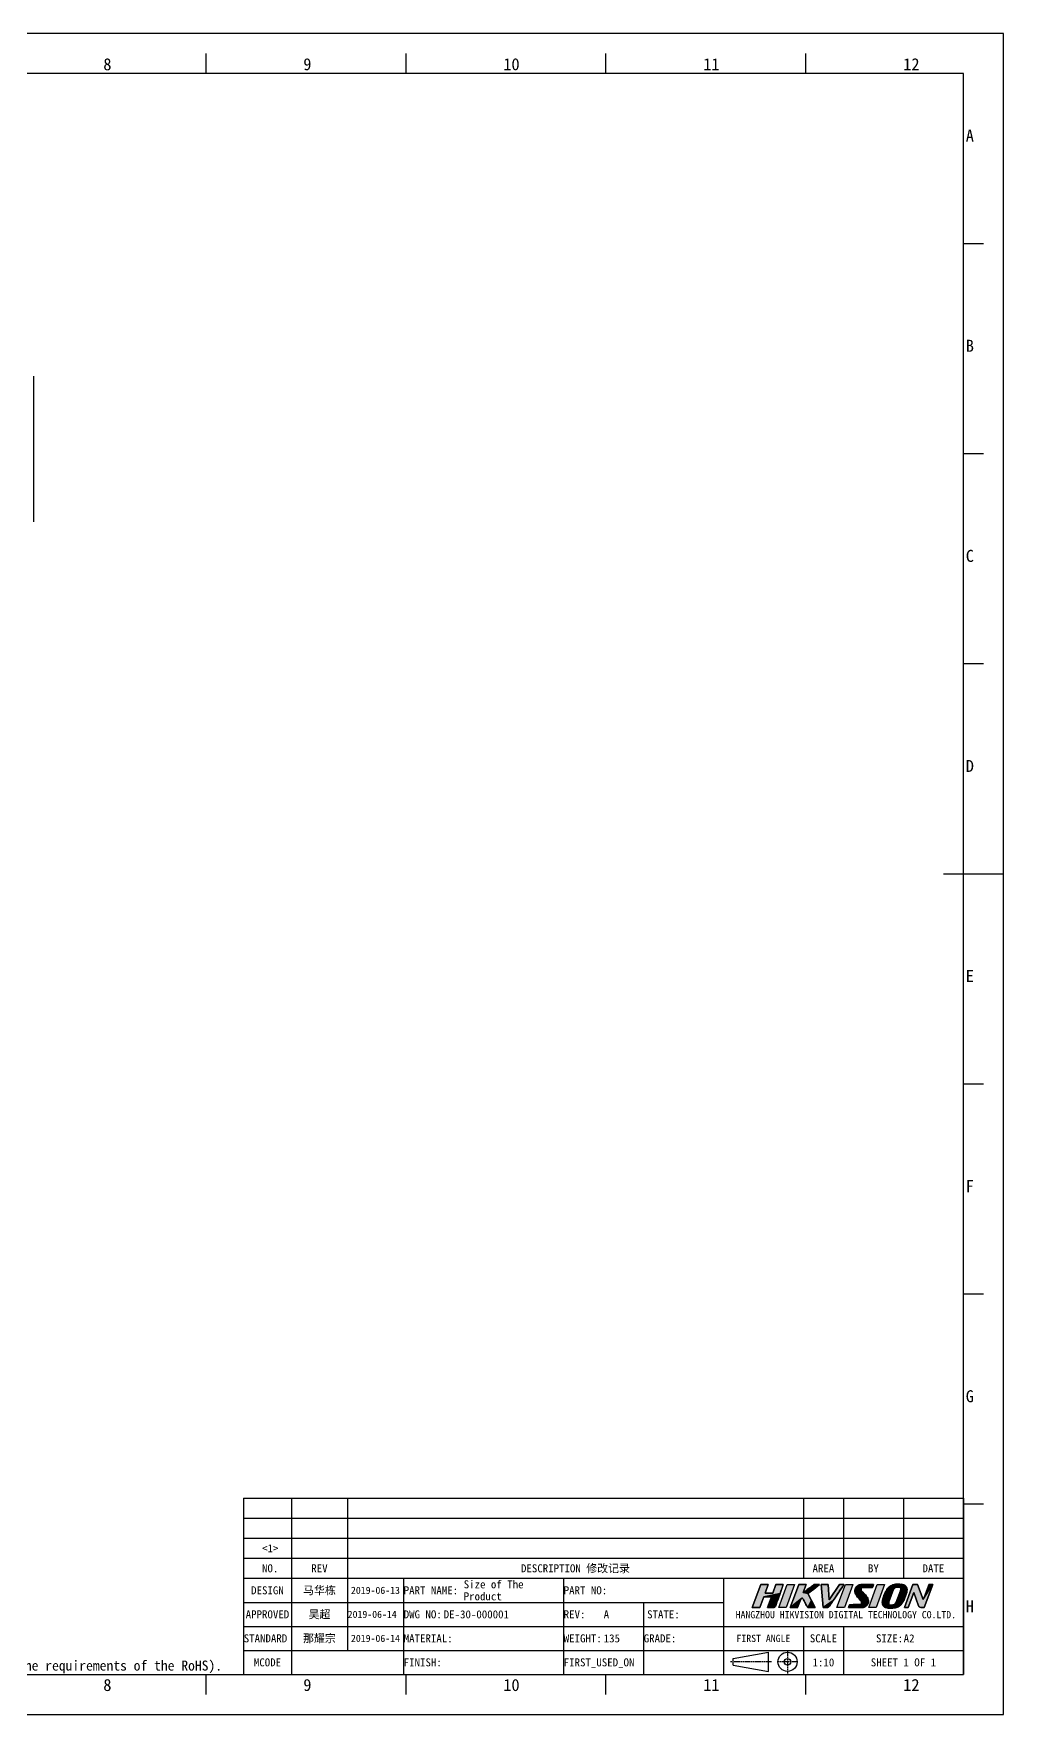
# Model space of a CAD drawing. Header units: millimetres. Extents: x 0 to 5940, y 0 to 4200.
# Drawn here: x 3515 to 5940, y 0 to 4200 of the extents above; entities that cross this region are included whole.
import ezdxf

# ---------------------------------------------------------------- set-up
doc = ezdxf.new("R2010")
doc.units = ezdxf.units.MM
doc.header["$LTSCALE"] = 32.67
doc.linetypes.add('CENTER', pattern=[0.6, 0.375, -0.075, 0.075, -0.075])
doc.linetypes.add('PHANTOM', pattern=[0.8, 0.45, -0.05, 0.1, -0.05, 0.1, -0.05])
doc.layers.get('0').update_dxf_attribs({"linetype": 'CONTINUOUS'})
for name, color, linetype in [('00_COMPONENTS', 7, 'CONTINUOUS'), ('50_ALL_DETAILS', 7, 'CONTINUOUS'), ('52_ALL_NOTES', 7, 'CONTINUOUS'), ('DEFAULT_1', 7, 'CENTER')]:
    doc.layers.add(name, color=color, linetype=linetype)
doc.styles.get("Standard").update_dxf_attribs({"font": 'simfang.ttf'})
doc.styles.add('TEXTSTYLE_2', font='simfang.ttf')
doc.styles.add('TEXTSTYLE_4', font='simfang.ttf')
doc.styles.add('TEXTSTYLE_5', font='simfang.ttf')
doc.styles.add('TEXTSTYLE_6', font='simfang.ttf')

# ---------------------------------------------------------------- blocks, each defined once
blk = doc.blocks.new('LOGO_BL0', base_point=(553.78, 29.56))
for color, points in [(1, [(536.34, 30.26), (537.13, 32.44), (538.97, 32.43), (538.17, 30.24), (534.08, 29.41), (533.06, 26.68), (531.22, 26.68), (533.35, 32.44), (535.19, 32.44), (534.4, 30.27)]), (1, [(534.08, 29.41), (538.17, 30.24), (537.57, 28.57), (535, 26.67), (536.02, 29.41)]), (1, [(543.94, 30.44), (543.95, 30.44), (543.96, 30.44), (543.97, 30.44), (543.98, 30.44), (543.98, 30.44), (545.13, 30.22), (546.05, 28.45), (545.09, 26.74), (545.06, 26.77), (545.03, 26.79), (545, 26.84), (544.96, 26.88), (544.93, 26.92), (544.9, 26.97), (544.82, 27.11), (544.74, 27.25), (544.63, 27.43), (544.53, 27.61), (544.44, 27.8), (544.35, 27.99), (544.26, 28.18), (544.15, 28.41), (544.04, 28.63), (543.99, 28.72), (543.94, 28.8), (543.88, 28.88), (543.81, 28.95), (543.8, 28.97), (543.78, 28.98), (543.76, 28.99), (543.74, 29), (543.71, 29.01), (543.69, 29.02), (543.67, 29.02), (543.65, 29.02), (543.63, 29.01), (543.61, 29.01), (543.59, 29), (543.57, 28.99), (543.54, 28.98), (543.51, 28.96), (540.7, 26.67), (541.76, 29.56), (542.82, 32.44), (543.74, 32.44), (544.66, 32.44), (543.93, 30.44), (543.94, 30.44)]), (1, [(548.02, 32.44), (546.58, 31.33), (545.13, 30.22), (543.98, 30.44), (543.99, 30.45), (544, 30.45), (544.01, 30.45), (544.02, 30.46), (544.03, 30.46), (544.05, 30.47), (544.22, 30.58), (544.38, 30.71), (544.54, 30.83), (544.97, 31.17), (545.41, 31.51), (545.82, 31.83), (546.24, 32.15), (546.6, 32.44), (547.31, 32.44)]), (7, [(551.82, 29.03), (551.45, 28.48), (548.91, 26.67), (548.42, 32.45), (550.17, 32.44), (550.47, 28.63), (552.99, 32.43), (554.12, 32.43), (553.73, 31.87), (552.83, 30.54)]), (7, [(558.41, 31.12), (558.43, 31.06), (556.86, 30.98), (556.88, 31.11), (558.4, 31.19)]), (7, [(558.45, 31), (558.47, 30.94), (556.86, 30.84), (556.86, 30.98), (558.43, 31.06)]), (7, [(558.5, 30.89), (558.54, 30.83), (556.86, 30.69), (556.86, 30.84), (558.47, 30.94)]), (7, [(558.62, 30.74), (558.79, 30.56), (558.97, 30.39), (559.15, 30.21), (559.32, 30.03), (559.49, 29.84), (559.65, 29.65), (559.8, 29.46), (559.94, 29.25), (560.06, 29.03), (557.95, 28.86), (557.68, 29.15), (557.53, 29.32), (557.38, 29.5), (557.24, 29.68), (557.16, 29.81), (557.08, 29.95), (557.01, 30.08), (556.96, 30.23), (556.91, 30.38), (556.88, 30.53), (556.86, 30.69), (558.54, 30.83), (558.58, 30.78)]), (7, [(558.4, 31.25), (558.4, 31.19), (556.88, 31.11), (556.9, 31.24), (558.42, 31.37), (558.41, 31.31)]), (7, [(558.44, 31.42), (558.42, 31.37), (556.9, 31.24), (556.94, 31.38), (558.47, 31.46)]), (7, [(558.5, 31.51), (558.47, 31.46), (556.94, 31.38), (556.99, 31.5), (558.62, 31.62), (558.57, 31.58), (558.53, 31.55)]), (7, [(558.67, 31.65), (558.62, 31.62), (556.99, 31.5), (557.05, 31.62), (558.97, 31.71), (558.91, 31.71), (558.85, 31.7), (558.79, 31.69), (558.73, 31.67)]), (7, [(558.24, 32.42), (558.34, 32.42), (561.55, 32.42), (561.41, 32.07), (561.28, 31.72), (559.04, 31.72), (558.97, 31.71), (557.05, 31.62), (557.11, 31.74), (557.19, 31.84), (557.28, 31.94), (557.38, 32.03), (557.48, 32.11), (557.59, 32.18), (557.71, 32.25), (557.84, 32.31), (557.97, 32.35), (558.06, 32.38), (558.15, 32.4)]), (7, [(566.42, 30.97), (566.38, 30.87), (565.87, 29.49), (565.36, 28.11), (563.72, 28.04), (563.74, 28.31), (563.78, 28.57), (563.84, 28.84), (564, 29.39), (564.19, 29.92), (564.4, 30.42), (564.52, 30.67), (564.66, 30.91), (566.52, 31.17), (566.47, 31.07)]), (7, [(566.58, 31.26), (566.52, 31.17), (564.66, 30.91), (564.86, 31.21), (566.72, 31.44), (566.65, 31.36)]), (7, [(566.79, 31.52), (566.72, 31.44), (564.86, 31.21), (565.09, 31.5), (567.11, 31.74), (567.03, 31.7), (566.95, 31.65), (566.88, 31.6)]), (7, [(567.19, 31.78), (567.11, 31.74), (565.09, 31.5), (565.34, 31.76), (567.46, 31.83), (567.37, 31.82), (567.28, 31.8)]), (7, [(569.62, 32.01), (569.71, 31.9), (565.34, 31.76), (565.65, 32), (569.51, 32.12)]), (7, [(567.92, 31.83), (567.46, 31.83), (565.34, 31.76), (569.71, 31.9), (569.78, 31.77), (569.84, 31.61), (569.88, 31.44), (569.9, 31.26), (569.91, 31.08), (569.89, 30.9), (569.87, 30.72), (567.16, 28.03), (568.25, 30.88), (568.28, 30.96), (568.3, 31.05), (568.32, 31.13), (568.33, 31.22), (568.34, 31.28), (568.34, 31.34), (568.33, 31.41), (568.33, 31.47), (568.31, 31.53), (568.3, 31.57), (568.28, 31.61), (568.26, 31.65), (568.24, 31.69), (568.21, 31.72), (568.18, 31.75), (568.14, 31.77), (568.1, 31.79), (568.05, 31.81), (568.01, 31.82), (567.96, 31.83)]), (7, [(569.38, 32.21), (569.51, 32.12), (565.65, 32), (565.98, 32.2), (569.09, 32.36), (569.24, 32.29)]), (7, [(568.7, 32.47), (568.89, 32.42), (569.09, 32.36), (565.98, 32.2), (566.34, 32.36), (566.69, 32.46), (568.5, 32.5)]), (7, [(568.87, 28.1), (568.71, 27.86), (568.54, 27.63), (568.35, 27.41), (566.25, 27.3), (566.28, 27.31), (566.3, 27.31), (566.34, 27.32), (566.37, 27.33), (566.4, 27.35), (566.44, 27.36), (566.47, 27.37), (566.52, 27.39), (566.57, 27.42), (566.61, 27.44), (566.66, 27.47), (566.7, 27.49), (566.74, 27.52), (566.77, 27.54), (566.81, 27.57), (566.84, 27.59), (566.87, 27.62), (566.9, 27.64), (566.92, 27.67), (566.95, 27.69), (566.97, 27.72), (566.99, 27.74), (567.01, 27.76), (567.03, 27.79), (567.04, 27.81), (567.06, 27.83), (567.08, 27.86), (567.09, 27.88), (567.11, 27.91), (567.12, 27.93), (567.13, 27.96), (567.14, 27.98), (567.15, 27.99), (567.16, 28.01), (567.16, 28.03), (569.87, 30.72), (569.81, 30.39), (569.72, 30.06), (569.62, 29.75), (569.51, 29.44), (569.39, 29.13), (569.27, 28.87), (569.15, 28.61), (569.02, 28.35)]), (7, [(567.76, 32.56), (568.13, 32.54), (568.5, 32.5), (566.69, 32.46), (567.04, 32.52), (567.4, 32.55)]), (7, [(572.49, 32.46), (573.97, 28.72), (576.35, 32.46), (574.22, 26.69), (573.32, 26.69), (573.28, 26.69), (573.23, 26.7), (573.19, 26.71), (573.15, 26.73), (573.12, 26.75), (573.08, 26.77), (573.04, 26.8), (573.01, 26.83), (572.97, 26.86), (572.94, 26.89), (572.92, 26.92), (572.88, 26.97), (572.85, 27.02), (572.83, 27.06), (572.8, 27.11), (572.78, 27.16), (571.58, 30.46), (570.2, 26.68), (569.24, 26.68), (571.31, 32.46)]), (1, [(536.65, 26.68), (536.62, 26.67), (535, 26.67), (537.57, 28.57), (537.38, 28.03), (537.2, 27.48), (537.17, 27.4), (537.14, 27.32), (537.11, 27.24), (537.07, 27.16), (537.03, 27.08), (536.98, 27), (536.93, 26.93), (536.88, 26.86), (536.82, 26.79), (536.79, 26.76), (536.76, 26.74), (536.72, 26.71), (536.69, 26.69)]), (1, [(543.37, 28.8), (542.54, 26.67), (541.62, 26.67), (540.7, 26.67), (543.51, 28.96), (543.48, 28.93), (543.45, 28.91), (543.43, 28.88), (543.41, 28.86), (543.39, 28.83)]), (1, [(545.09, 26.74), (546.05, 28.45), (546.97, 26.67), (545.31, 26.67), (545.27, 26.68), (545.23, 26.68), (545.19, 26.69), (545.15, 26.7), (545.12, 26.72)]), (7, [(550.18, 26.72), (550.1, 26.67), (548.91, 26.67), (551.45, 28.48), (551.11, 27.91), (551, 27.74), (550.89, 27.56), (550.78, 27.4), (550.66, 27.23), (550.53, 27.07), (550.39, 26.92), (550.33, 26.85), (550.26, 26.78)]), (7, [(559.7, 27.09), (559.59, 27), (555.23, 26.69), (555.37, 27.05), (559.96, 27.37), (559.88, 27.27), (559.79, 27.17)]), (7, [(558.91, 26.69), (558.8, 26.69), (555.23, 26.69), (559.59, 27), (559.47, 26.92), (559.35, 26.85), (559.22, 26.79), (559.12, 26.75), (559.01, 26.71)]), (7, [(557.38, 27.42), (558.04, 27.42), (559.96, 27.37), (555.37, 27.05), (555.5, 27.41)]), (7, [(560.13, 28.88), (560.18, 28.73), (560.22, 28.58), (560.25, 28.42), (560.26, 28.26), (560.25, 28.12), (560.23, 27.98), (560.2, 27.84), (560.15, 27.71), (560.09, 27.58), (560.03, 27.47), (559.96, 27.37), (558.04, 27.42), (558.09, 27.43), (558.15, 27.43), (558.2, 27.44), (558.25, 27.46), (558.3, 27.48), (558.34, 27.51), (558.38, 27.54), (558.42, 27.57), (558.45, 27.62), (558.48, 27.67), (558.5, 27.72), (558.51, 27.77), (558.52, 27.82), (558.53, 27.89), (558.53, 27.95), (558.52, 28.01), (558.51, 28.07), (558.49, 28.14), (558.47, 28.2), (558.43, 28.28), (558.39, 28.36), (558.34, 28.44), (558.28, 28.51), (558.22, 28.58), (557.95, 28.86), (560.06, 29.03)]), (7, [(565.35, 28.06), (565.34, 28.03), (563.74, 27.76), (563.72, 28.04), (565.36, 28.11), (565.36, 28.1), (565.36, 28.1), (565.36, 28.09)]), (7, [(565.33, 27.77), (565.33, 27.75), (563.78, 27.53), (563.74, 27.76), (565.34, 28.03), (565.34, 28), (565.34, 27.97), (565.33, 27.95), (565.33, 27.92), (565.33, 27.89), (565.33, 27.86), (565.33, 27.82), (565.33, 27.79)]), (7, [(565.38, 27.54), (565.38, 27.53), (563.84, 27.31), (563.78, 27.53), (565.33, 27.75), (565.33, 27.72), (565.33, 27.7), (565.34, 27.68), (565.34, 27.66), (565.34, 27.64), (565.35, 27.63), (565.35, 27.61), (565.36, 27.59), (565.36, 27.58), (565.37, 27.56), (565.37, 27.55)]), (7, [(565.6, 27.31), (565.62, 27.31), (563.95, 27.11), (563.84, 27.31), (565.38, 27.53), (565.39, 27.51), (565.39, 27.5), (565.4, 27.49), (565.4, 27.48), (565.41, 27.47), (565.41, 27.46), (565.42, 27.45), (565.43, 27.44), (565.43, 27.44), (565.44, 27.43), (565.45, 27.42), (565.46, 27.41), (565.47, 27.4), (565.47, 27.39), (565.48, 27.38), (565.49, 27.38), (565.5, 27.37), (565.51, 27.36), (565.52, 27.35), (565.53, 27.35), (565.54, 27.34), (565.56, 27.33), (565.57, 27.33), (565.58, 27.32), (565.59, 27.32)]), (7, [(566.1, 27.28), (566.11, 27.28), (566.13, 27.28), (568.15, 27.22), (567.93, 27.04), (567.69, 26.89), (567.48, 26.79), (564.45, 26.7), (564.25, 26.8), (564.09, 26.93), (563.95, 27.11), (565.62, 27.31), (565.63, 27.3), (565.65, 27.3), (565.66, 27.3), (565.68, 27.29), (565.69, 27.29), (565.71, 27.29), (565.72, 27.29), (565.74, 27.29), (565.76, 27.28), (565.78, 27.28), (565.79, 27.28), (565.81, 27.28), (565.85, 27.28), (565.92, 27.28), (565.98, 27.28), (566.03, 27.28), (566.04, 27.28), (566.07, 27.28), (566.08, 27.28), (566.08, 27.28)]), (7, [(567.26, 26.71), (567.04, 26.65), (566.81, 26.6), (566.53, 26.57), (566.25, 26.56), (565.97, 26.56), (565.1, 26.58), (564.88, 26.6), (564.66, 26.64), (564.45, 26.7), (567.48, 26.79)]), (7, [(566.25, 27.3), (568.35, 27.41), (568.15, 27.22), (566.13, 27.28), (566.14, 27.29), (566.15, 27.29), (566.2, 27.29), (566.23, 27.3)])]:
    blk.add_hatch(color=color).paths.add_polyline_path(points)
at = {"color": 1}
for p, q in [((533.35, 32.44), (531.22, 26.68)), ((533.06, 26.68), (534.08, 29.41)), ((535.19, 32.44), (533.35, 32.44)), ((534.08, 29.41), (536.02, 29.41)), ((534.4, 30.27), (535.19, 32.44)), ((536.34, 30.26), (534.4, 30.27)), ((536.02, 29.41), (535, 26.67)), ((537.13, 32.44), (536.34, 30.26)), ((538.97, 32.43), (537.13, 32.44)), ((537.84, 26.67), (539.96, 32.44)), ((541.8, 32.44), (539.68, 26.67)), ((539.96, 32.44), (541.8, 32.44)), ((541.76, 29.56), (540.7, 26.67)), ((542.82, 32.44), (541.76, 29.56)), ((543.74, 32.44), (542.82, 32.44)), ((544.66, 32.44), (543.74, 32.44)), ((543.93, 30.44), (544.66, 32.44)), ((545.13, 30.22), (546.58, 31.33)), ((546.05, 28.45), (545.13, 30.22)), ((546.58, 31.33), (548.02, 32.44)), ((547.31, 32.44), (546.6, 32.44)), ((548.02, 32.44), (547.31, 32.44)), ((531.22, 26.68), (533.06, 26.68)), ((535, 26.67), (536.62, 26.67)), ((539.68, 26.67), (537.84, 26.67)), ((540.7, 26.67), (541.62, 26.67)), ((541.62, 26.67), (542.54, 26.67)), ((542.55, 26.69), (542.56, 26.73)), ((542.56, 26.73), (542.58, 26.77)), ((542.58, 26.77), (542.62, 26.87)), ((542.62, 26.87), (542.67, 27.01)), ((542.67, 27.01), (542.8, 27.35)), ((545.31, 26.67), (546.97, 26.67)), ((546.97, 26.67), (546.05, 28.45))]:
    blk.add_line(p, q, dxfattribs=at)
at = {"color": 7}
for p, q in [((548.42, 32.45), (548.91, 26.67)), ((550.17, 32.44), (548.42, 32.45)), ((550.47, 28.63), (550.17, 32.44)), ((552.99, 32.43), (550.47, 28.63)), ((552.39, 26.67), (554.51, 32.44)), ((554.12, 32.43), (552.99, 32.43)), ((556.36, 32.44), (554.24, 26.67)), ((554.51, 32.44), (556.36, 32.44)), ((561.55, 32.42), (558.34, 32.42)), ((559.04, 31.72), (561.28, 31.72)), ((560.32, 26.67), (562.45, 32.44)), ((561.28, 31.72), (561.41, 32.07)), ((561.41, 32.07), (561.55, 32.42)), ((564.29, 32.44), (562.17, 26.67)), ((562.45, 32.44), (564.29, 32.44)), ((565.36, 28.11), (565.87, 29.49)), ((565.87, 29.49), (566.38, 30.87)), ((568.25, 30.88), (567.16, 28.03)), ((567.46, 31.83), (567.92, 31.83)), ((571.31, 32.46), (569.24, 26.68)), ((570.2, 26.68), (571.58, 30.46)), ((572.49, 32.46), (571.31, 32.46)), ((571.58, 30.46), (572.78, 27.16)), ((573.97, 28.72), (572.49, 32.46)), ((575.39, 32.46), (573.97, 28.72)), ((574.22, 26.69), (576.35, 32.46)), ((576.35, 32.46), (575.39, 32.46)), ((543.37, 28.8), (542.54, 26.67)), ((548.91, 26.67), (550.1, 26.67)), ((554.24, 26.67), (552.39, 26.67)), ((555.37, 27.05), (555.23, 26.69)), ((555.23, 26.69), (558.8, 26.69)), ((555.5, 27.41), (555.37, 27.05)), ((562.17, 26.67), (560.32, 26.67)), ((565.1, 26.58), (565.97, 26.56)), ((565.85, 27.28), (565.81, 27.28)), ((565.92, 27.28), (565.85, 27.28)), ((565.98, 27.28), (565.92, 27.28)), ((566.03, 27.28), (565.98, 27.28)), ((566.03, 27.28), (566.04, 27.28)), ((566.07, 27.28), (566.04, 27.28)), ((566.08, 27.28), (566.07, 27.28)), ((566.08, 27.28), (566.08, 27.28)), ((566.15, 27.29), (566.2, 27.29)), ((569.24, 26.68), (570.2, 26.68)), ((573.32, 26.69), (574.22, 26.69))]:
    blk.add_line(p, q, dxfattribs=at)
at = {"color": 1}
for points in [[(536.34, 30.26), (537.13, 32.44), (538.97, 32.43), (538.17, 30.24), (534.08, 29.41), (533.06, 26.68), (531.22, 26.68), (533.35, 32.44), (535.19, 32.44), (534.4, 30.27), (536.34, 30.26)], [(534.08, 29.41), (538.17, 30.24), (537.57, 28.57), (535, 26.67), (536.02, 29.41), (534.08, 29.41)], [(543.94, 30.44), (543.95, 30.44), (543.96, 30.44), (543.97, 30.44), (543.98, 30.44), (543.98, 30.44), (545.13, 30.22), (546.05, 28.45), (545.09, 26.74), (545.06, 26.77), (545.03, 26.79), (545, 26.84), (544.96, 26.88), (544.93, 26.92), (544.9, 26.97), (544.82, 27.11), (544.74, 27.25), (544.63, 27.43), (544.53, 27.61), (544.44, 27.8), (544.35, 27.99), (544.26, 28.18), (544.15, 28.41), (544.04, 28.63), (543.99, 28.72), (543.94, 28.8), (543.88, 28.88), (543.81, 28.95), (543.8, 28.97), (543.78, 28.98), (543.76, 28.99), (543.74, 29), (543.71, 29.01), (543.69, 29.02), (543.67, 29.02), (543.65, 29.02), (543.63, 29.01), (543.61, 29.01), (543.59, 29), (543.57, 28.99), (543.54, 28.98), (543.51, 28.96), (540.7, 26.67), (541.76, 29.56), (542.82, 32.44), (543.74, 32.44), (544.66, 32.44), (543.93, 30.44), (543.94, 30.44), (543.94, 30.44)], [(548.02, 32.44), (546.58, 31.33), (545.13, 30.22), (543.98, 30.44), (543.99, 30.45), (544, 30.45), (544.01, 30.45), (544.02, 30.46), (544.03, 30.46), (544.05, 30.47), (544.22, 30.58), (544.38, 30.71), (544.54, 30.83), (544.97, 31.17), (545.41, 31.51), (545.82, 31.83), (546.24, 32.15), (546.6, 32.44), (547.31, 32.44), (548.02, 32.44)], [(536.65, 26.68), (536.62, 26.67), (535, 26.67), (537.57, 28.57), (537.38, 28.03), (537.2, 27.48), (537.17, 27.4), (537.14, 27.32), (537.11, 27.24), (537.07, 27.16), (537.03, 27.08), (536.98, 27), (536.93, 26.93), (536.88, 26.86), (536.82, 26.79), (536.79, 26.76), (536.76, 26.74), (536.72, 26.71), (536.69, 26.69), (536.65, 26.68)], [(543.37, 28.8), (542.54, 26.67), (541.62, 26.67), (540.7, 26.67), (543.51, 28.96), (543.48, 28.93), (543.45, 28.91), (543.43, 28.88), (543.41, 28.86), (543.39, 28.83), (543.37, 28.8)], [(545.09, 26.74), (546.05, 28.45), (546.97, 26.67), (545.31, 26.67), (545.27, 26.68), (545.23, 26.68), (545.19, 26.69), (545.15, 26.7), (545.12, 26.72), (545.09, 26.74)]]:
    blk.add_lwpolyline(points, dxfattribs=at)
at = {"color": 7}
for points in [[(551.82, 29.03), (551.45, 28.48), (548.91, 26.67), (548.42, 32.45), (550.17, 32.44), (550.47, 28.63), (552.99, 32.43), (554.12, 32.43), (553.73, 31.87), (552.83, 30.54), (551.82, 29.03)], [(558.41, 31.12), (558.43, 31.06), (556.86, 30.98), (556.88, 31.11), (558.4, 31.19), (558.41, 31.12)], [(558.45, 31), (558.47, 30.94), (556.86, 30.84), (556.86, 30.98), (558.43, 31.06), (558.45, 31)], [(558.5, 30.89), (558.54, 30.83), (556.86, 30.69), (556.86, 30.84), (558.47, 30.94), (558.5, 30.89)], [(558.62, 30.74), (558.79, 30.56), (558.97, 30.39), (559.15, 30.21), (559.32, 30.03), (559.49, 29.84), (559.65, 29.65), (559.8, 29.46), (559.94, 29.25), (560.06, 29.03), (557.95, 28.86), (557.68, 29.15), (557.53, 29.32), (557.38, 29.5), (557.24, 29.68), (557.16, 29.81), (557.08, 29.95), (557.01, 30.08), (556.96, 30.23), (556.91, 30.38), (556.88, 30.53), (556.86, 30.69), (558.54, 30.83), (558.58, 30.78), (558.62, 30.74)], [(558.4, 31.25), (558.4, 31.19), (556.88, 31.11), (556.9, 31.24), (558.42, 31.37), (558.41, 31.31), (558.4, 31.25)], [(558.44, 31.42), (558.42, 31.37), (556.9, 31.24), (556.94, 31.38), (558.47, 31.46), (558.44, 31.42)], [(558.5, 31.51), (558.47, 31.46), (556.94, 31.38), (556.99, 31.5), (558.62, 31.62), (558.57, 31.58), (558.53, 31.55), (558.5, 31.51)], [(558.67, 31.65), (558.62, 31.62), (556.99, 31.5), (557.05, 31.62), (558.97, 31.71), (558.91, 31.71), (558.85, 31.7), (558.79, 31.69), (558.73, 31.67), (558.67, 31.65)], [(558.24, 32.42), (558.34, 32.42), (561.55, 32.42), (561.41, 32.07), (561.28, 31.72), (559.04, 31.72), (558.97, 31.71), (557.05, 31.62), (557.11, 31.74), (557.19, 31.84), (557.28, 31.94), (557.38, 32.03), (557.48, 32.11), (557.59, 32.18), (557.71, 32.25), (557.84, 32.31), (557.97, 32.35), (558.06, 32.38), (558.15, 32.4), (558.24, 32.42)], [(566.42, 30.97), (566.38, 30.87), (565.87, 29.49), (565.36, 28.11), (563.72, 28.04), (563.74, 28.31), (563.78, 28.57), (563.84, 28.84), (564, 29.39), (564.19, 29.92), (564.4, 30.42), (564.52, 30.67), (564.66, 30.91), (566.52, 31.17), (566.47, 31.07), (566.42, 30.97)], [(566.58, 31.26), (566.52, 31.17), (564.66, 30.91), (564.86, 31.21), (566.72, 31.44), (566.65, 31.36), (566.58, 31.26)], [(566.79, 31.52), (566.72, 31.44), (564.86, 31.21), (565.09, 31.5), (567.11, 31.74), (567.03, 31.7), (566.95, 31.65), (566.88, 31.6), (566.79, 31.52)], [(567.19, 31.78), (567.11, 31.74), (565.09, 31.5), (565.34, 31.76), (567.46, 31.83), (567.37, 31.82), (567.28, 31.8), (567.19, 31.78)], [(569.62, 32.01), (569.71, 31.9), (565.34, 31.76), (565.65, 32), (569.51, 32.12), (569.62, 32.01)], [(567.92, 31.83), (567.46, 31.83), (565.34, 31.76), (569.71, 31.9), (569.78, 31.77), (569.84, 31.61), (569.88, 31.44), (569.9, 31.26), (569.91, 31.08), (569.89, 30.9), (569.87, 30.72), (567.16, 28.03), (568.25, 30.88), (568.28, 30.96), (568.3, 31.05), (568.32, 31.13), (568.33, 31.22), (568.34, 31.28), (568.34, 31.34), (568.33, 31.41), (568.33, 31.47), (568.31, 31.53), (568.3, 31.57), (568.28, 31.61), (568.26, 31.65), (568.24, 31.69), (568.21, 31.72), (568.18, 31.75), (568.14, 31.77), (568.1, 31.79), (568.05, 31.81), (568.01, 31.82), (567.96, 31.83), (567.92, 31.83)], [(569.38, 32.21), (569.51, 32.12), (565.65, 32), (565.98, 32.2), (569.09, 32.36), (569.24, 32.29), (569.38, 32.21)], [(568.7, 32.47), (568.89, 32.42), (569.09, 32.36), (565.98, 32.2), (566.34, 32.36), (566.69, 32.46), (568.5, 32.5), (568.7, 32.47)], [(568.87, 28.1), (568.71, 27.86), (568.54, 27.63), (568.35, 27.41), (566.25, 27.3), (566.28, 27.31), (566.3, 27.31), (566.34, 27.32), (566.37, 27.33), (566.4, 27.35), (566.44, 27.36), (566.47, 27.37), (566.52, 27.39), (566.57, 27.42), (566.61, 27.44), (566.66, 27.47), (566.7, 27.49), (566.74, 27.52), (566.77, 27.54), (566.81, 27.57), (566.84, 27.59), (566.87, 27.62), (566.9, 27.64), (566.92, 27.67), (566.95, 27.69), (566.97, 27.72), (566.99, 27.74), (567.01, 27.76), (567.03, 27.79), (567.04, 27.81), (567.06, 27.83), (567.08, 27.86), (567.09, 27.88), (567.11, 27.91), (567.12, 27.93), (567.13, 27.96), (567.14, 27.98), (567.15, 27.99), (567.16, 28.01), (567.16, 28.03), (569.87, 30.72), (569.81, 30.39), (569.72, 30.06), (569.62, 29.75), (569.51, 29.44), (569.39, 29.13), (569.27, 28.87), (569.15, 28.61), (569.02, 28.35), (568.87, 28.1)], [(567.76, 32.56), (568.13, 32.54), (568.5, 32.5), (566.69, 32.46), (567.04, 32.52), (567.4, 32.55), (567.76, 32.56)], [(572.49, 32.46), (573.97, 28.72), (576.35, 32.46), (574.22, 26.69), (573.32, 26.69), (573.28, 26.69), (573.23, 26.7), (573.19, 26.71), (573.15, 26.73), (573.12, 26.75), (573.08, 26.77), (573.04, 26.8), (573.01, 26.83), (572.97, 26.86), (572.94, 26.89), (572.92, 26.92), (572.88, 26.97), (572.85, 27.02), (572.83, 27.06), (572.8, 27.11), (572.78, 27.16), (571.58, 30.46), (570.2, 26.68), (569.24, 26.68), (571.31, 32.46), (572.49, 32.46)], [(550.18, 26.72), (550.1, 26.67), (548.91, 26.67), (551.45, 28.48), (551.11, 27.91), (551, 27.74), (550.89, 27.56), (550.78, 27.4), (550.66, 27.23), (550.53, 27.07), (550.39, 26.92), (550.33, 26.85), (550.26, 26.78), (550.18, 26.72)], [(559.7, 27.09), (559.59, 27), (555.23, 26.69), (555.37, 27.05), (559.96, 27.37), (559.88, 27.27), (559.79, 27.17), (559.7, 27.09)], [(558.91, 26.69), (558.8, 26.69), (555.23, 26.69), (559.59, 27), (559.47, 26.92), (559.35, 26.85), (559.22, 26.79), (559.12, 26.75), (559.01, 26.71), (558.91, 26.69)], [(557.38, 27.42), (558.04, 27.42), (559.96, 27.37), (555.37, 27.05), (555.5, 27.41), (557.38, 27.42)], [(560.13, 28.88), (560.18, 28.73), (560.22, 28.58), (560.25, 28.42), (560.26, 28.26), (560.25, 28.12), (560.23, 27.98), (560.2, 27.84), (560.15, 27.71), (560.09, 27.58), (560.03, 27.47), (559.96, 27.37), (558.04, 27.42), (558.09, 27.43), (558.15, 27.43), (558.2, 27.44), (558.25, 27.46), (558.3, 27.48), (558.34, 27.51), (558.38, 27.54), (558.42, 27.57), (558.45, 27.62), (558.48, 27.67), (558.5, 27.72), (558.51, 27.77), (558.52, 27.82), (558.53, 27.89), (558.53, 27.95), (558.52, 28.01), (558.51, 28.07), (558.49, 28.14), (558.47, 28.2), (558.43, 28.28), (558.39, 28.36), (558.34, 28.44), (558.28, 28.51), (558.22, 28.58), (557.95, 28.86), (560.06, 29.03), (560.13, 28.88)], [(565.35, 28.06), (565.34, 28.03), (563.74, 27.76), (563.72, 28.04), (565.36, 28.11), (565.36, 28.1), (565.36, 28.1), (565.36, 28.09), (565.35, 28.06)], [(565.33, 27.77), (565.33, 27.75), (563.78, 27.53), (563.74, 27.76), (565.34, 28.03), (565.34, 28), (565.34, 27.97), (565.33, 27.95), (565.33, 27.92), (565.33, 27.89), (565.33, 27.86), (565.33, 27.82), (565.33, 27.79), (565.33, 27.77)], [(565.38, 27.54), (565.38, 27.53), (563.84, 27.31), (563.78, 27.53), (565.33, 27.75), (565.33, 27.72), (565.33, 27.7), (565.34, 27.68), (565.34, 27.66), (565.34, 27.64), (565.35, 27.63), (565.35, 27.61), (565.36, 27.59), (565.36, 27.58), (565.37, 27.56), (565.37, 27.55), (565.38, 27.54)], [(565.6, 27.31), (565.62, 27.31), (563.95, 27.11), (563.84, 27.31), (565.38, 27.53), (565.39, 27.51), (565.39, 27.5), (565.4, 27.49), (565.4, 27.48), (565.41, 27.47), (565.41, 27.46), (565.42, 27.45), (565.43, 27.44), (565.43, 27.44), (565.44, 27.43), (565.45, 27.42), (565.46, 27.41), (565.47, 27.4), (565.47, 27.39), (565.48, 27.38), (565.49, 27.38), (565.5, 27.37), (565.51, 27.36), (565.52, 27.35), (565.53, 27.35), (565.54, 27.34), (565.56, 27.33), (565.57, 27.33), (565.58, 27.32), (565.59, 27.32), (565.6, 27.31)], [(566.1, 27.28), (566.11, 27.28), (566.13, 27.28), (568.15, 27.22), (567.93, 27.04), (567.69, 26.89), (567.48, 26.79), (564.45, 26.7), (564.25, 26.8), (564.09, 26.93), (563.95, 27.11), (565.62, 27.31), (565.63, 27.3), (565.65, 27.3), (565.66, 27.3), (565.68, 27.29), (565.69, 27.29), (565.71, 27.29), (565.72, 27.29), (565.74, 27.29), (565.76, 27.28), (565.78, 27.28), (565.79, 27.28), (565.81, 27.28), (565.85, 27.28), (565.92, 27.28), (565.98, 27.28), (566.03, 27.28), (566.04, 27.28), (566.07, 27.28), (566.08, 27.28), (566.08, 27.28), (566.1, 27.28)], [(567.26, 26.71), (567.04, 26.65), (566.81, 26.6), (566.53, 26.57), (566.25, 26.56), (565.97, 26.56), (565.1, 26.58), (564.88, 26.6), (564.66, 26.64), (564.45, 26.7), (567.48, 26.79), (567.26, 26.71)], [(566.25, 27.3), (568.35, 27.41), (568.15, 27.22), (566.13, 27.28), (566.14, 27.29), (566.15, 27.29), (566.2, 27.29), (566.23, 27.3), (566.25, 27.3)]]:
    blk.add_lwpolyline(points, dxfattribs=at)
for centre, radius, start, end in [((565.73, 27.66), 0.371, 217.9546, 227.0807), ((565.72, 27.66), 0.363, 227.1545, 236.8061), ((565.89, 28.76), 1.5, 292.5636, 302.6461), ((566.07, 28.53), 1.21, 311.3256, 318.0722), ((566.17, 28.44), 1.07, 318.0707, 325.7375), ((566.26, 28.38), 0.966, 325.7553, 334.387), ((566.31, 28.35), 0.909, 334.4499, 339.1065)]:
    blk.add_arc(centre, radius, start, end, dxfattribs=at)
at = {"color": 1}
for points, knots in [([(537.2, 27.48), (537.31, 27.85), (537.64, 28.77), (538.23, 30.42), (538.7, 31.7), (538.97, 32.43)], [0, 0, 0, 0, 0.219321, 0.556058, 1, 1, 1, 1]), ([(544.05, 30.47), (544.03, 30.46), (544, 30.44), (543.95, 30.43), (543.93, 30.44)], [0, 0, 0, 0, 0.336814, 1, 1, 1, 1]), ([(546.6, 32.44), (546.48, 32.35), (546.08, 32.03), (545.4, 31.49), (544.66, 30.94), (544.22, 30.57), (544.05, 30.47)], [0, 0, 0, 0, 0.145255, 0.470672, 0.810738, 1, 1, 1, 1]), ([(536.62, 26.67), (536.69, 26.68), (536.98, 26.91), (537.12, 27.23), (537.2, 27.48)], [0, 0, 0, 0, 0.233279, 1, 1, 1, 1]), ([(543.37, 28.8), (543.42, 28.88), (543.51, 28.99), (543.7, 29.04), (543.78, 28.98), (543.81, 28.95)], [0, 0, 0, 0, 0.511805, 0.74117, 1, 1, 1, 1]), ([(543.81, 28.95), (543.91, 28.86), (544.06, 28.6), (544.35, 28.02), (544.55, 27.55), (544.74, 27.25)], [0, 0, 0, 0, 0.200546, 0.459098, 1, 1, 1, 1]), ([(544.74, 27.25), (544.79, 27.16), (544.88, 27), (545.01, 26.81), (545.15, 26.69), (545.25, 26.67), (545.31, 26.67)], [0, 0, 0, 0, 0.381358, 0.635744, 0.815034, 1, 1, 1, 1])]:
    blk.add_open_spline(points, degree=3, knots=knots, dxfattribs=at)
at = {"color": 7}
for points, knots in [([(551.11, 27.91), (551.33, 28.29), (551.91, 29.17), (552.78, 30.49), (553.55, 31.61), (553.98, 32.24), (554.12, 32.43)], [0, 0, 0, 0, 0.244776, 0.578663, 0.873243, 1, 1, 1, 1]), ([(556.86, 30.84), (556.85, 30.64), (556.92, 30.22), (557.24, 29.65), (557.7, 29.12), (558.04, 28.77), (558.22, 28.58)], [0, 0, 0, 0, 0.229422, 0.457028, 0.71011, 1, 1, 1, 1]), ([(558.34, 32.42), (558.21, 32.42), (557.91, 32.35), (557.43, 32.12), (556.96, 31.61), (556.86, 31.11), (556.86, 30.84)], [0, 0, 0, 0, 0.157818, 0.389305, 0.66219, 1, 1, 1, 1]), ([(558.62, 30.74), (558.46, 30.9), (558.3, 31.28), (558.63, 31.68), (558.89, 31.72), (559.04, 31.72)], [0, 0, 0, 0, 0.467819, 0.6931, 1, 1, 1, 1]), ([(560.26, 28.26), (560.26, 28.52), (559.93, 29.53), (559.14, 30.21), (558.62, 30.74)], [0, 0, 0, 0, 0.261963, 1, 1, 1, 1]), ([(567.76, 32.56), (567.28, 32.57), (566.4, 32.48), (565.31, 31.83), (564.73, 31.07), (564.4, 30.43), (564.18, 29.92), (563.99, 29.39), (563.79, 28.68), (563.65, 27.83), (564, 26.77), (564.74, 26.59), (565.1, 26.58)], [0, 0, 0, 0, 0.159322, 0.288885, 0.411003, 0.472116, 0.532916, 0.595416, 0.659631, 0.779836, 0.880276, 1, 1, 1, 1]), ([(566.38, 30.87), (566.49, 31.14), (566.75, 31.6), (567.25, 31.82), (567.46, 31.83)], [0, 0, 0, 0, 0.587327, 1, 1, 1, 1]), ([(569.39, 29.13), (569.59, 29.64), (569.91, 30.48), (569.94, 31.61), (569.52, 32.15), (569.06, 32.39), (568.46, 32.52), (568.01, 32.55), (567.76, 32.56)], [0, 0, 0, 0, 0.33298, 0.5439, 0.63186, 0.729674, 0.850113, 1, 1, 1, 1]), ([(567.92, 31.83), (568.01, 31.83), (568.2, 31.78), (568.34, 31.51), (568.35, 31.2), (568.29, 30.99), (568.25, 30.88)], [0, 0, 0, 0, 0.228583, 0.444785, 0.702621, 1, 1, 1, 1]), ([(550.1, 26.67), (550.21, 26.73), (550.6, 27.12), (550.9, 27.56), (551.11, 27.91)], [0, 0, 0, 0, 0.237358, 1, 1, 1, 1]), ([(558.04, 27.42), (557.82, 27.42), (556.98, 27.42), (556.13, 27.42), (555.5, 27.41)], [0, 0, 0, 0, 0.258695, 1, 1, 1, 1]), ([(558.22, 28.58), (558.33, 28.47), (558.48, 28.23), (558.56, 27.84), (558.41, 27.49), (558.16, 27.42), (558.04, 27.42)], [0, 0, 0, 0, 0.30252, 0.553239, 0.763852, 1, 1, 1, 1]), ([(558.8, 26.69), (558.94, 26.69), (559.27, 26.78), (559.74, 27.08), (560.15, 27.58), (560.26, 28.03), (560.26, 28.26)], [0, 0, 0, 0, 0.187428, 0.429926, 0.700262, 1, 1, 1, 1]), ([(565.33, 27.95), (565.34, 27.97), (565.34, 28.01), (565.35, 28.06), (565.36, 28.09)], [0, 0, 0, 0, 0.31812, 1, 1, 1, 1]), ([(565.81, 27.28), (565.8, 27.28), (565.77, 27.28), (565.75, 27.28), (565.72, 27.29)], [0, 0, 0, 0, 0.171916, 1, 1, 1, 1]), ([(565.97, 26.56), (566.25, 26.56), (566.84, 26.56), (568.34, 27.04), (569.03, 28.26), (569.39, 29.13)], [0, 0, 0, 0, 0.183086, 0.387057, 1, 1, 1, 1]), ([(566.15, 27.29), (566.14, 27.28), (566.11, 27.28), (566.09, 27.28), (566.08, 27.28)], [0, 0, 0, 0, 0.800556, 1, 1, 1, 1]), ([(572.78, 27.16), (572.81, 27.08), (572.93, 26.86), (573.16, 26.69), (573.32, 26.69)], [0, 0, 0, 0, 0.369054, 1, 1, 1, 1])]:
    blk.add_open_spline(points, degree=3, knots=knots, dxfattribs=at)
for points in [[(565.33, 27.79), (565.33, 27.85), (565.33, 27.9), (565.33, 27.95)], [(565.34, 27.68), (565.33, 27.72), (565.33, 27.75), (565.33, 27.79)], [(565.36, 27.59), (565.35, 27.62), (565.34, 27.65), (565.34, 27.68)], [(565.36, 28.09), (565.36, 28.1), (565.36, 28.1), (565.36, 28.11)], [(565.38, 27.54), (565.37, 27.55), (565.36, 27.57), (565.36, 27.59)], [(565.4, 27.48), (565.39, 27.5), (565.38, 27.52), (565.38, 27.54)], [(565.43, 27.44), (565.42, 27.45), (565.41, 27.47), (565.4, 27.48)], [(565.58, 27.32), (565.56, 27.33), (565.54, 27.34), (565.52, 27.35)], [(565.65, 27.3), (565.62, 27.31), (565.6, 27.31), (565.58, 27.32)], [(565.72, 27.29), (565.7, 27.29), (565.67, 27.29), (565.65, 27.3)], [(566.3, 27.31), (566.27, 27.31), (566.23, 27.3), (566.2, 27.29)], [(566.47, 27.37), (566.42, 27.35), (566.36, 27.33), (566.3, 27.31)], [(566.87, 27.62), (566.82, 27.57), (566.76, 27.53), (566.7, 27.49)]]:
    blk.add_open_spline(points, degree=3, dxfattribs=at)
at = {"color": 1}
blk.add_solid([(537.84, 26.67), (539.96, 32.44), (539.68, 26.67), (541.8, 32.44)], dxfattribs=at)
at = {"color": 7}
for points in [[(552.39, 26.67), (554.51, 32.44), (554.24, 26.67), (556.36, 32.44)], [(560.32, 26.67), (562.45, 32.44), (562.17, 26.67), (564.29, 32.44)], [(573.97, 28.72), (575.39, 32.46), (576.35, 32.46)]]:
    blk.add_solid(points, dxfattribs=at)

msp = doc.modelspace()

# ---------------------------------------------------------------- linework, layer by layer
at = {"color": 7}
for p, q in [((5940, 4200), (0, 4200)), ((5940, 0), (5940, 4200)), ((3946.37263, 4100), (3946.37263, 4149.99933)), ((4446.37263, 4100), (4446.37263, 4149.99933)), ((4946.37263, 4100), (4946.37263, 4149.99933)), ((5446.37263, 4100), (5446.37263, 4149.99933)), ((5840, 4100), (250, 4100)), ((5840, 100), (5840, 4100)), ((5889.99933, 3674.95055), (5840, 3674.95055)), ((5889.99933, 3149.95761), (5840, 3149.95761)), ((5889.99933, 2624.96468), (5840, 2624.96468)), ((5940, 2100), (5790, 2100)), ((5889.99933, 1574.97881), (5840, 1574.97881)), ((5889.99933, 1049.98587), (5840, 1049.98587)), ((4040, 540), (5840, 540)), ((4040, 540), (4040, 100)), ((4160, 540), (4160, 100)), ((4300, 540), (4300, 160)), ((5440, 540), (5440, 340)), ((5540, 540), (5540, 340)), ((5690, 540), (5690, 340)), ((5840, 540), (5840, 100)), ((5889.99933, 524.99294), (5840, 524.99294)), ((4040, 490), (5840, 490)), ((4040, 440), (5840, 440)), ((4040, 390), (5840, 390)), ((4040, 340), (5840, 340)), ((4440, 340), (4440, 100)), ((4840, 340), (4840, 100)), ((5240, 340), (5240, 100)), ((4040, 280), (5240, 280)), ((5040, 280), (5040, 100)), ((4040, 220), (5840, 220)), ((5440, 220), (5440, 100)), ((5540, 220), (5540, 100)), ((4040, 160), (5840, 160)), ((5264.34002, 139.3666), (5352.33884, 155.36639)), ((5264.34002, 123.36682), (5264.34002, 139.3666)), ((5352.33884, 107.36703), (5352.33884, 155.36639)), ((250, 100), (5840, 100)), ((3946.37263, 50.00067), (3946.37263, 100)), ((4040, 100), (5840, 100)), ((4446.37263, 50.00067), (4446.37263, 100)), ((4946.37263, 50.00067), (4946.37263, 100)), ((5264.34002, 123.36682), (5352.33884, 107.36703)), ((5446.37263, 50.00067), (5446.37263, 100)), ((0, 0), (5940, 0))]:
    msp.add_line(p, q, dxfattribs=at)
at = {"color": 2}
msp.add_line((5889.99933, 2099.97174), (5840, 2099.97174), dxfattribs=at)
at = {"color": 7}
for radius in [23.99968, 7.99989]:
    msp.add_circle((5400.33819, 131.36671), radius, dxfattribs=at)
at = {"layer": '00_COMPONENTS', "color": 7}
msp.add_line((3515.28379, 3343.81747), (3515.28379, 2979.84735), dxfattribs=at)
at = {"layer": 'DEFAULT_1', "color": 1, "linetype": 'PHANTOM'}
for p, q in [((5360.33873, 131.36671), (5256.34013, 131.36671)), ((5426.40751, 131.26481), (5374.56821, 131.26481)), ((5400.33216, 160.8657), (5400.33216, 101.87231))]:
    msp.add_line(p, q, dxfattribs=at)

# ---------------------------------------------------------------- block references
at = {"color": 4, "xscale": 10, "yscale": 10, "zscale": 10}
msp.add_blockref('LOGO_BL0', (5537.84493, 295.60068), dxfattribs=at)

# ---------------------------------------------------------------- texts
at = {"color": 3, "attachment_point": 1, "line_spacing_factor": 0.9}
for s, insert, char_height, width, style in [('8', (3689.56231, 4138.46951), 29.9996, 22.0309535, 'TEXTSTYLE_2'), ('9', (4189.56231, 4138.46951), 29.9996, 22.0309535, 'TEXTSTYLE_2'), ('10', (4689.56231, 4138.46951), 29.999596, 44.0619071, 'TEXTSTYLE_4'), ('11', (5189.56231, 4138.46951), 29.999596, 44.0619071, 'TEXTSTYLE_4'), ('12', (5689.56231, 4138.46951), 29.999596, 44.0619071, 'TEXTSTYLE_4'), ('A', (5845.88814, 3959.93715), 29.9996, 22.0309535, 'TEXTSTYLE_2'), ('B', (5845.88814, 3434.93715), 29.9996, 22.0309535, 'TEXTSTYLE_2'), ('C', (5845.88814, 2909.93715), 29.9996, 22.0309535, 'TEXTSTYLE_2'), ('D', (5845.88814, 2384.93715), 29.9996, 22.0309535, 'TEXTSTYLE_2'), ('E', (5845.88814, 1859.93715), 29.9996, 22.0309535, 'TEXTSTYLE_2'), ('F', (5845.88814, 1334.93715), 29.9996, 22.0309535, 'TEXTSTYLE_2'), ('G', (5845.88814, 809.93715), 29.9996, 22.0309535, 'TEXTSTYLE_2'), ('H', (5845.88814, 284.93715), 29.9996, 22.0309535, 'TEXTSTYLE_2'), ('8', (3689.56231, 88.47019), 29.9996, 22.0309535, 'TEXTSTYLE_2'), ('9', (4189.56231, 88.47019), 29.9996, 22.0309535, 'TEXTSTYLE_2'), ('10', (4689.56231, 88.47019), 29.999596, 44.0619071, 'TEXTSTYLE_4'), ('11', (5189.56231, 88.47019), 29.999596, 44.0619071, 'TEXTSTYLE_4'), ('12', (5689.56231, 88.47019), 29.999596, 44.0619071, 'TEXTSTYLE_4')]:
    msp.add_mtext(s, dxfattribs=dict(at, insert=insert, char_height=char_height, width=width, style=style))
at = {"color": 3, "insert": (3067.86852, 134.50711), "char_height": 25, "width": 991.015625, "attachment_point": 1, "line_spacing_factor": 0.9}
msp.add_mtext('符合RoHS要求(Conform to the requirements of the RoHS).', dxfattribs=at)
at = {"layer": '50_ALL_DETAILS', "color": 3, "line_spacing_factor": 0.9}
for s, insert, char_height, width, attachment_point in [(' <1> ', (4100, 425), 20, 73.4375, 2), (' NO.', (4100, 375), 20, 58.75, 2), ('DESCRIPTION 修改记录', (4870, 375), 20, 293.4375, 2), ('AREA', (5490, 375), 20, 58.75, 2), ('BY', (5615, 375), 20, 29.375, 2), ('DATE', (5765, 375), 20, 58.75, 2), ('DESIGN', (4100, 320), 20, 88.125, 2), ('PART NAME:', (4440.625, 320), 20, 146.875, 1), ('PART NO:', (4840.625, 320), 20, 117.5, 1), ('APPROVED', (4100, 260), 20, 117.5, 2), ('DWG NO:', (4440.625, 260), 20, 102.8125, 1), ('REV:', (4840.625, 260), 20, 58.75, 1), ('STATE:', (5090, 260), 20, 88.125, 2), (' \\P \\P \\P HANGZHOU HIKVISION DIGITAL TECHNOLOGY CO.LTD.\\P ', (5540, 339.21875), 18, 608.0625, 2), ('STANDARD ', (4040.625, 200), 20, 132.1875, 1), ('MATERIAL:', (4440.625, 200), 20, 132.1875, 1), ('WEIGHT:', (4840.625, 200), 20, 102.8125, 1), ('GRADE:', (5040.625, 200), 20, 88.125, 1), ('FIRST ANGLE', (5340, 199), 18, 145.40625, 2), ('SCALE', (5490, 200), 20, 73.4375, 2), ('SIZE:', (5689.375, 200), 20, 73.4375, 3), ('MCODE', (4100, 140), 20, 73.4375, 2), ('FINISH:', (4440.625, 140), 20, 102.8125, 1), ('FIRST_USED_ON ', (4840.625, 140), 20, 205.625, 1)]:
    msp.add_mtext(s, dxfattribs=dict(at, insert=insert, char_height=char_height, width=width, attachment_point=attachment_point))
at = {"layer": '50_ALL_DETAILS', "color": 3, "insert": (4230, 375), "char_height": 20, "width": 44.0625, "attachment_point": 2, "line_spacing_factor": 0.9, "style": 'TEXTSTYLE_5'}
msp.add_mtext('REV', dxfattribs=at)
at = {"layer": '50_ALL_DETAILS', "color": 7, "line_spacing_factor": 0.9}
for s, insert, char_height, width, attachment_point in [('Size of The \\PProduct', (4590.625, 335), 20, 176.25, 1), ('马华栋', (4230, 320), 20, 87.890625, 2), ('2019-06-13', (4370, 319), 18, 132.1875, 2), ('DE-30-000001', (4540.625, 260), 20, 176.25, 1), ('A', (4940.625, 260), 20, 14.6875, 1), ('135', (4940.625, 200), 20, 44.0625, 1), ('A2', (5690.625, 200), 20, 29.375, 1), ('1:10', (5490, 140), 20, 58.75, 2), ('SHEET 1 OF 1', (5690, 140), 20, 176.25, 2)]:
    msp.add_mtext(s, dxfattribs=dict(at, insert=insert, char_height=char_height, width=width, attachment_point=attachment_point))
at = {"layer": '52_ALL_NOTES', "color": 7, "line_spacing_factor": 0.9}
for s, insert, char_height, width, attachment_point in [('吴超 ', (4230, 260), 20, 73.28125, 2), ('2019-06-14', (4300.625, 259), 18, 132.1875, 1), ('2019-06-14 ', (4370, 199), 18, 145.40625, 2)]:
    msp.add_mtext(s, dxfattribs=dict(at, insert=insert, char_height=char_height, width=width, attachment_point=attachment_point))
at = {"layer": '52_ALL_NOTES', "color": 7, "insert": (4230, 200), "char_height": 20, "width": 117.265625, "attachment_point": 2, "line_spacing_factor": 0.9, "style": 'TEXTSTYLE_6'}
msp.add_mtext('那耀宗 {\\W0.8; }', dxfattribs=at)

doc.saveas('drawing.dxf')
